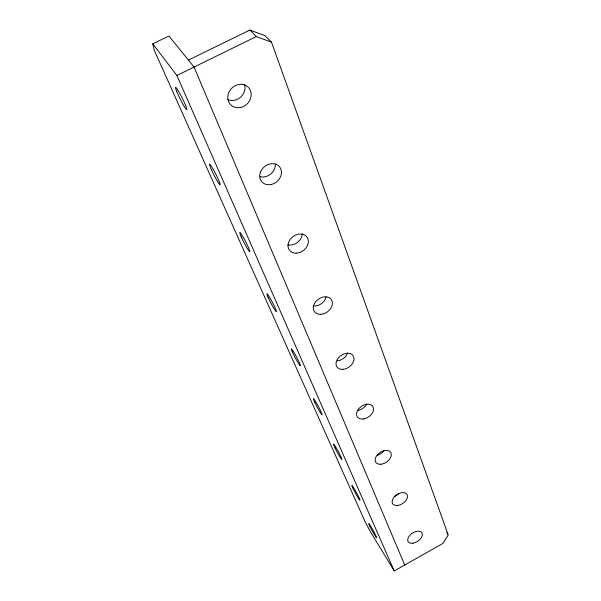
<?xml version="1.0" encoding="UTF-8"?>
<svg xmlns="http://www.w3.org/2000/svg" width="601" height="601" viewBox="0 0 601 601"><rect width="100%" height="100%" fill="white"/><g stroke="black" fill="none" stroke-linecap="round" stroke-linejoin="round"><path stroke-width="0.9" d="M404.728 565.023L194.048 67.072L168.941 36.015L152.759 43.858L154.202 50.071L365.325 522.216L370.524 531.923L394.241 570.95L442.937 543.417L448.241 535.033L271.509 42.19L264.958 35.654L249.896 30.05L188.413 60.092M152.759 43.858L176.904 75.471L256.304 36.578L271.509 42.19M249.896 30.05L256.304 36.578M446.693 532.771L447.722 534.281M176.904 75.471L394.241 570.95M383.896 450.645A8.857 5.792 -34.1 0 1 377.233 455.318M275.296 164.05A11.487 9.699 -40.2 0 1 260.03 176.679M399.079 493.368A8.474 5.296 -33.8 0 1 394.188 496.418M326.14 296.932A10.255 7.775 -36 0 1 313.376 305.992M244.554 84.32A12.238 10.916 -46 0 1 240.558 97.219A12.238 10.916 -46 0 1 227.471 99.466M302.258 233.804A10.833 8.662 -37.5 0 1 287.789 244.855M366.82 403.97A9.278 6.363 -34.5 0 1 357.655 410.483M347.611 352.975A9.744 7.017 -35.1 0 1 337.176 360.885M240.565 107.474A12.396 10.983 -45.5 0 0 249.054 88.144A12.396 10.983 -45.5 0 0 228.868 92.411A12.396 10.983 -45.5 0 0 240.565 107.474M380.764 464.257A8.94 5.785 -34.1 0 0 391.123 453.379A8.94 5.785 -34.1 0 0 377.781 454.409A8.94 5.785 -34.1 0 0 380.764 464.257M412.985 543.206A8.189 4.853 -33.6 0 0 422.112 533.267A8.189 4.853 -33.6 0 0 409.905 535.251A8.189 4.853 -33.6 0 0 412.985 543.206M292.266 351.728A9.624 0.751 62 0 0 300.094 365.633A9.624 0.751 62 0 0 295.166 354.485A9.624 0.751 62 0 0 292.266 351.728M211.267 169.369A11.502 1.022 63 0 0 220.026 184.725A11.502 1.022 63 0 0 213.227 169.324A11.502 1.022 63 0 0 211.267 169.369M363.335 419.002A9.368 6.363 -34.5 0 0 373.116 406.952A9.368 6.363 -34.5 0 0 358.662 408.935A9.368 6.363 -34.5 0 0 363.335 419.002M176.641 91.284A12.418 1.127 63.4 0 0 186.37 109.435A12.418 1.127 63.4 0 0 180.525 94.793A12.418 1.127 63.4 0 0 176.641 91.284M271.389 184.439A11.622 9.744 -40 0 0 279.6 166.845A11.622 9.744 -40 0 0 260.796 171.308A11.622 9.744 -40 0 0 271.389 184.439M320.769 314.323A10.367 7.79 -36 0 0 331.97 300.816A10.367 7.79 -36 0 0 315.818 301.567A10.367 7.79 -36 0 0 320.769 314.323M369.848 526.333A8.159 0.518 61.3 0 0 376.436 537.692A8.159 0.518 61.3 0 0 371.598 527.693A8.159 0.518 61.3 0 0 369.848 526.333M268.061 297.225A10.134 0.834 62.3 0 0 276.175 311.588A10.134 0.834 62.3 0 0 270.72 299.245A10.134 0.834 62.3 0 0 268.061 297.225M342.923 369.322A9.841 7.017 -35.1 0 0 353.643 356.709A9.841 7.017 -35.1 0 0 338.468 357.82A9.841 7.017 -35.1 0 0 342.923 369.322M241.211 236.779A10.75 0.917 62.6 0 0 249.633 251.631A10.75 0.917 62.6 0 0 243.57 237.883A10.75 0.917 62.6 0 0 241.211 236.779M314.841 402.512A9.18 0.684 61.8 0 0 322.046 414.825A9.18 0.684 61.8 0 0 316.366 402.858A9.18 0.684 61.8 0 0 314.841 402.512M353.148 488.726A8.459 0.563 61.4 0 0 359.886 500.272A8.459 0.563 61.4 0 0 354.703 489.552A8.459 0.563 61.4 0 0 353.148 488.726M296.12 253.171A10.961 8.684 -37.4 0 0 307.862 238.642A10.961 8.684 -37.4 0 0 290.599 238.935A10.961 8.684 -37.4 0 0 296.12 253.171M335.08 448.023A8.797 0.624 61.6 0 0 341.864 459.464A8.797 0.624 61.6 0 0 336.124 447.692A8.797 0.624 61.6 0 0 335.08 448.023M397.727 505.449A8.549 5.289 -33.8 0 0 407.26 494.969A8.549 5.289 -33.8 0 0 394.444 496.727A8.549 5.289 -33.8 0 0 397.727 505.449"/></g></svg>
